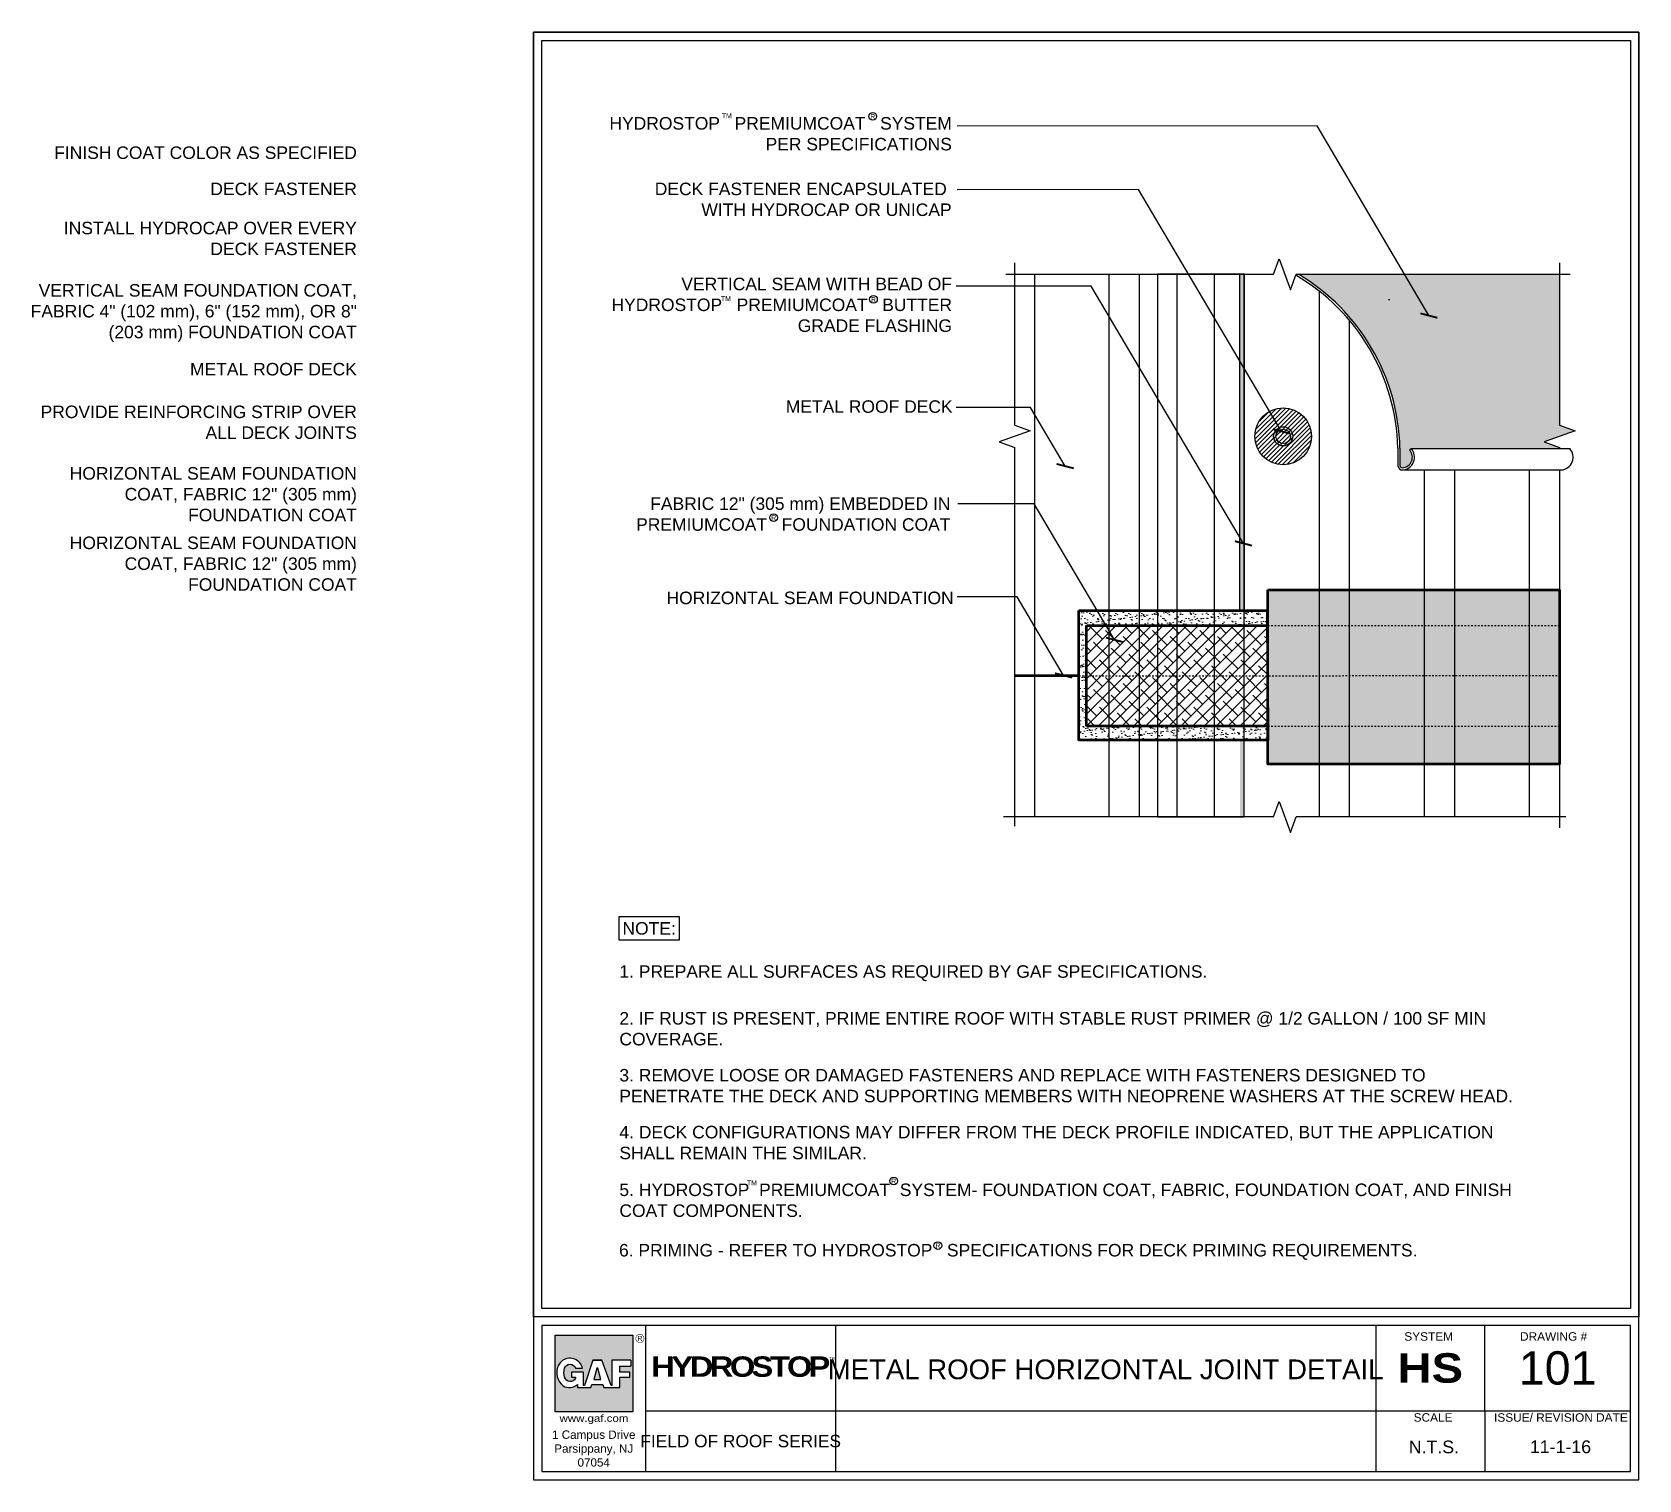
# Model space of a CAD drawing. Header units: inches. Extents: x -15.6 to 80.8, y 24.5 to 111.4.
import ezdxf
from ezdxf.enums import TextEntityAlignment as Align

# ---------------------------------------------------------------- set-up
doc = ezdxf.new("R2010")
doc.units = ezdxf.units.IN
doc.header["$MEASUREMENT"] = 0
doc.linetypes.add('DASHED2', pattern=[0.375, 0.25, -0.125])
doc.styles.add('ARCHQUIK', font='Archquik.shx', dxfattribs={"height": 0.1})
doc.styles.add('ARIAL', font='arial.ttf')
doc.styles.add('FONT', font='arial.ttf', dxfattribs={"height": 0.75})
doc.dimstyles.new('dIM-STYLE', dxfattribs={"dimtxt": 0.75, "dimasz": 0.75, "dimexe": 0.18, "dimexo": 0.0625, "dimgap": 0.09, "dimtad": 0, "dimtih": 1, "dimtoh": 1, "dimdec": 4, "dimzin": 0, "dimdsep": 46, "dimlunit": 4, "dimtxsty": 'FONT', "dimblk": 'ARCHTICK', "dimcen": 0, "dimclrd": 3, "dimclre": 3, "dimclrt": 256, "dimadec": 0, "dimazin": 0, "dimtfac": 1, "dimtdec": 4, "dimtofl": 0, "dimtmove": 0, "dimatfit": 3, "dimldrblk": 'ARCHTICK', "dimfxl": 1, "dimfrac": 2, "dimtolj": 1, "dimtzin": 0, "dimlwd": -1, "dimlwe": -1, "dimarcsym": 0})
pattern_1 = [(37.50000000000001, (1.955467703571458, 0), (-0.01574833952740204, 0.4817059422532897), [0, -0.38, 0, -0.425, 0, -0.40625]), (7.499999999999999, (1.955467703571458, 0), (0.4424441763169318, 0.7055365163074351), [0, -0.205, 0, -0.3425, 0, -0.13125]), (327.5, (1.647967703571457, 0), (0.7785354654378738, 0.001414763384241124), [0, -0.125, 0, -0.45, 0, -0.5875]), (317.5, (1.647967703571457, 0), (0.7515316511430733, 0.2194188912335623), [0, -0.0625, 0, -0.295, 0, -0.3375])]
pattern_2 = [(45, (0, 0), (-0.1325825214724776, 0.1325825214724777), [])]

# ---------------------------------------------------------------- blocks, each defined once
blk = doc.blocks.new('GAF_LOGO')
h = blk.add_hatch(color=242)
h.paths.add_polyline_path([(0.9999999843750018, 0.999999984375), (-0.01802111514781046, 0.999999984375), (-0.01802111514781046, -0.002743970513160665), (0.9999999843750018, -0.002743970513160499), (0.9999999843750018, 0.6710526210937502)])
edge = h.paths.add_edge_path(flags=16)
edge.add_line((0.3421052578125003, 0.5657894648437503), (0.2499999960937487, 0.5657894648437503))
edge.add_arc((0.1776315761718745, 0.542763149414063), 0.075943396054273, 17.65012421993013, 162.3498757800698)
edge.add_arc((0.2913533789062498, 0.5065789394531254), 0.1952830184252751, 162.3498757800698, 197.65012421993)
edge.add_arc((0.1804031326795207, 0.4712765883809845), 0.07885186654145789, 197.65012421993, 331.9610179646004)
edge.add_line((0.2499999960937487, 0.4342105195312511), (0.2499999960937487, 0.4473684140625002))
edge.add_line((0.2499999960937487, 0.4473684140625002), (0.1973684179687503, 0.4473684140625003))
edge.add_line((0.1973684179687503, 0.4473684140625003), (0.1973684179687503, 0.5131578867187501))
edge.add_line((0.1973684179687503, 0.5131578867187501), (0.3552631523437491, 0.5131578867187501))
edge.add_line((0.3552631523437491, 0.5131578867187501), (0.3552631523437491, 0.3421052578125003))
edge.add_line((0.3552631523437491, 0.3421052578125003), (0.3672600561810685, 0.3421052578125003))
edge.add_line((0.3672600561810685, 0.3421052578125003), (0.473684203125, 0.6710526210937502))
edge.add_line((0.473684203125, 0.6710526210937502), (0.5921052539062508, 0.6710526210937502))
edge.add_line((0.5921052539062508, 0.6710526210937502), (0.7168783917025898, 0.3421052578125004))
edge.add_line((0.7168783917025898, 0.3421052578125004), (0.7236841992187522, 0.3421052578125004))
edge.add_line((0.7236841992187522, 0.3421052578125004), (0.7236841992187522, 0.6710526210937502))
edge.add_line((0.7236841992187522, 0.6710526210937502), (0.9757096308521137, 0.6710526210937502))
edge.add_line((0.9757096308521137, 0.6710526210937502), (0.9757096308521139, 0.5921052539062504))
edge.add_line((0.9757096308521139, 0.5921052539062504), (0.828947355468749, 0.5921052539062504))
edge.add_line((0.828947355468749, 0.5921052539062504), (0.828947355468749, 0.5131578867187501))
edge.add_line((0.828947355468749, 0.5131578867187501), (0.9619798181352781, 0.5131578867187501))
edge.add_line((0.9619798181352781, 0.5131578867187501), (0.9619798181352782, 0.4473684140625002))
edge.add_line((0.9619798181352782, 0.4473684140625002), (0.8289473554687489, 0.4473684140625003))
edge.add_line((0.8289473554687489, 0.4473684140625003), (0.828947355468749, 0.3157894687500002))
edge.add_line((0.828947355468749, 0.3157894687500002), (0.6184210429687518, 0.3157894687500003))
edge.add_line((0.6184210429687518, 0.3157894687500003), (0.6052631484375013, 0.35526315234375))
edge.add_line((0.6052631484375013, 0.35526315234375), (0.4605263085937495, 0.3552631523437498))
edge.add_line((0.4605263085937495, 0.3552631523437498), (0.4473684140624989, 0.3157894687500002))
edge.add_line((0.4473684140624989, 0.3157894687500002), (0.2763157851562497, 0.3157894687500002))
edge.add_line((0.2763157851562497, 0.3157894687500002), (0.2763157851562497, 0.3552631523437499))
edge.add_arc((0.1671059236527185, 0.4777867589039027), 0.1641305212753787, 240.8042829104425, 311.71180968469173, ccw=False)
edge.add_arc((0.2222038028843561, 0.5072653279140215), 0.2193476823067968, 155.1482085443663, 231.9615675140741, ccw=False)
edge.add_arc((0.1895668580481229, 0.5197191371257442), 0.1845148081401703, 124.71226100437019, 154.3980145931274, ccw=False)
edge.add_arc((0.1751212575285651, 0.5254602239943656), 0.171785051789476, 13.577812998885406, 121.84091426695329, ccw=False)
h.paths.add_polyline_path([(0.5263157812499983, 0.5657894648437498), (0.5394736757812488, 0.5657894648437498), (0.5789473593750003, 0.421052625), (0.4868420976562504, 0.421052625)], flags=0)
at = {"color": 242}
for p, q in [((0.9757096308521138, 0.6710526210937502), (0.9757096308521138, 0.5921052539062504)), ((0.5263157812499983, 0.5657894648437498), (0.4868420976562504, 0.421052625)), ((0.4868420976562504, 0.421052625), (0.5789473593750003, 0.421052625)), ((0.5394736757812488, 0.5657894648437498), (0.5263157812499983, 0.5657894648437498)), ((0.5789473593750003, 0.421052625), (0.5394736757812488, 0.5657894648437498))]:
    blk.add_line(p, q, dxfattribs=at)
for points in [[(0.9999999843750018, 0.6710526210937502), (0.9999999843750019, -0.00274397051316061), (-0.01802111514781046, -0.00274397051316061), (-0.01802111514781046, 0.999999984375), (0.9999999843750018, 0.999999984375), (0.9999999843750018, 0.6710526210937502)], [(0.9757096308521138, 0.6710526210937502), (0.7236841992187522, 0.6710526210937502), (0.7236841992187522, 0.3421052578125003), (0.7168783917025898, 0.3421052578125003), (0.5921052539062508, 0.6710526210937502), (0.4736842031249999, 0.6710526210937502), (0.5921052539062508, 0.6710526210937502)]]:
    blk.add_lwpolyline(points, dxfattribs=at)
at = {"const_width": 0.006578947265625}
blk.add_lwpolyline([(1.146718681227561, 0.9569249246062017, 0.9999999999999999), (1.038984530952376, 0.9569249246062017, 0.9999999999999999)], format="xyb", close=True, dxfattribs=at)
at = {"color": 242}
for points in [[(0.4736842031249999, 0.6710526210937502), (0.3672600561810686, 0.3421052578125003), (0.3552631523437491, 0.3421052578125003), (0.3552631523437491, 0.5131578867187501), (0.1973684179687503, 0.5131578867187501), (0.1973684179687503, 0.4473684140625003), (0.2499999960937487, 0.4473684140625003), (0.2499999960937487, 0.4342105195312511, -0.6638381309650001), (0.1052631562500004, 0.4473684140625003, -0.1552561087471992), (0.1052631562500004, 0.5657894648437503, -0.7312178527831996), (0.2499999960937487, 0.5657894648437503), (0.3421052578125003, 0.5657894648437503, 0.5109723306082545), (0.08449389586529144, 0.6713944055155814, 0.1302578243974809), (0.02316816522774692, 0.599451122242597, 0.172358814401925)], [(0.08704397350846876, 0.3345076182265967, 0.3196577466454945), (0.2763157851562497, 0.3552631523437499), (0.2763157851562497, 0.3157894687500002), (0.4473684140624989, 0.3157894687500002), (0.4605263085937494, 0.3552631523437499), (0.6052631484375013, 0.3552631523437499), (0.6184210429687518, 0.3157894687500002), (0.828947355468749, 0.3157894687500002), (0.828947355468749, 0.4473684140625003), (0.9619798181352781, 0.4473684140625003), (0.9619798181352781, 0.5131578867187501), (0.828947355468749, 0.5131578867187501), (0.828947355468749, 0.5921052539062504), (0.9757096308521139, 0.5921052539062504)]]:
    blk.add_lwpolyline(points, format="xyb", dxfattribs=at)
blk.add_arc((0.222203802884356, 0.5072653279140215), 0.2193476823067967, 155.1482085443668, 231.9615675140741, dxfattribs=at)
at = {"style": 'ARIAL'}
blk.add_text('R', height=0.06578947265625, dxfattribs=at).set_placement((1.092851606089969, 0.956924924606203), align=Align.MIDDLE)
at = {"style": 'ARIAL', "width": 1.133105524367421}
blk.add_text('www.gaf.com', height=0.09481817704846432, dxfattribs=at).set_placement((0.03995709321242522, -0.1363967728893486), (0.9407297751728345, -0.1363967728893486), align=Align.FIT)
blk = doc.blocks.new('HydroStop')
at = {"color": 174, "linetype": 'Continuous', "style": 'ARIAL'}
blk.add_text('TM', height=0.07930227829834807, dxfattribs=at).set_placement((6.460029172047104, 0.5633620407934359))
at = {"lineweight": -2, "insert": (0.9349556855740957, 0.6638381548218604), "char_height": 0.633319658458992, "width": 5.94393791725881, "attachment_point": 1, "style": 'ARCHQUIK'}
blk.add_mtext('{\\fArial Black|b0|i0|c0|p34;\\T0.85;\\C154;HYDRO\\C132;STOP}', dxfattribs=at)

msp = doc.modelspace()

# ---------------------------------------------------------------- hatches: boundary and pattern name
h = msp.add_hatch(color=256)
h.dxf.hatch_style = 1
h.paths.add_polyline_path([(57.13445377481478, 96.85419867132721), (56.86860634979414, 96.85419867132721), (56.86867497894089, 76.68473937267171), (57.13445377481478, 76.68474027701782)])
h = msp.add_hatch()
h.set_pattern_fill('AR-SAND', color=256, scale=10)
h.set_pattern_definition([(37.50000000000001, (12.76054902694295, -2.321133212743348), (-0.6299335810960816, 19.26823769013158), [0, -15.2, 0, -17, 0, -16.25]), (7.499999999999999, (12.76054902694295, -2.321133212743348), (17.69776705267727, 28.2214606522974), [0, -8.2, 0, -13.7, 0, -5.25]), (327.5, (0.4605490269429531, -2.321133212743348), (31.14141861751495, 0.05659053536964942), [0, -5, 0, -18, 0, -23.5]), (317.5, (0.4605490269429531, -2.321133212743348), (30.06126604572294, 8.776755649342494), [0, -2.5, 0, -11.8, 0, -13.5])])
h.paths.add_polyline_path([(72.42511934377467, 96.85419867132721), (60.3849187125562, 96.85419867132721, -0.258163450221485), (66.47256935677379, 86.42954697551689), (66.47256935677379, 85.37179752164846, 0.3718972864636774), (66.62785617628714, 85.2459917579665, 0.6212211805170048), (67.05363215721687, 86.30606398774226), (67.15068058024549, 86.39288432933476), (72.42511934377467, 86.39288432933476)])
at = {"lineweight": 15}
h = msp.add_hatch(dxfattribs=at)
h.set_pattern_fill('AR-SAND', color=256, scale=0.25)
h.set_pattern_definition([(37.50000000000001, (12.76054902694295, -2.321133212743348), (-0.01574833952740204, 0.4817059422532897), [0, -0.38, 0, -0.425, 0, -0.40625]), (7.499999999999999, (12.76054902694295, -2.321133212743348), (0.4424441763169318, 0.7055365163074351), [0, -0.205, 0, -0.3425, 0, -0.13125]), (327.5, (12.45304902694295, -2.321133212743348), (0.7785354654378738, 0.001414763384241235), [0, -0.125, 0, -0.45, 0, -0.5875]), (317.5, (12.45304902694295, -2.321133212743348), (0.7515316511430734, 0.2194188912335623), [0, -0.0625, 0, -0.295, 0, -0.3375])])
h.paths.add_polyline_path([(72.42511934377467, 96.85419867132721), (60.3849187125562, 96.85419867132721, -0.2581634502214824), (66.47256935677379, 86.42954697551701), (66.47256935677379, 85.37179752164846, 0.3718972864650026), (66.62785617628788, 85.24599175796655, 0.6212211805166015), (67.05363215721687, 86.30606398774226), (67.15068058024549, 86.39288432933476), (72.42511934377467, 86.39288432933476)])
h.paths.add_polyline_path([(72.67511934377467, 96.85419867132721), (72.42511934377467, 96.85419867132721), (72.42511934377467, 86.39288432933476), (72.67511934377467, 86.39288432933476)])
h.paths.add_polyline_path([(76.04227841102986, 96.85419867132721), (72.67511934377467, 96.85419867132721), (72.67511934377467, 86.39288432933476), (76.04227841102986, 86.39288432933476), (76.04227841102986, 86.46309554101573), (75.11680248397843, 86.80282721043967), (76.97946922323382, 87.470575664135), (76.04227841102986, 87.81030733355894)])
h = msp.add_hatch(dxfattribs=at)
h.set_pattern_fill('ANSI31', color=256, scale=1.5)
h.set_pattern_definition([(45, (12.76054902694295, -2.321133212743348), (-0.1325825214724776, 0.1325825214724777), [])])
edge = h.paths.add_edge_path()
edge.add_arc((59.46571592017215, 87.13084399471103), 1.702257861260989, 0, 360)
edge = h.paths.add_edge_path(flags=17)
edge.add_arc((59.46571592017215, 87.13084399471106), 0.574029372474925, 0, 360)
h = msp.add_hatch(dxfattribs=at)
h.set_pattern_fill('ANSI31', color=256, scale=1.5)
h.set_pattern_definition(pattern_2)
h.paths.add_polyline_path([(58.89168654769723, 87.13084399471104, 1), (60.03974529264708, 87.13084399471104, 1)])
h.paths.add_polyline_path([(59.89916667081649, 87.13084399471104, -1), (59.03226516952781, 87.13084399471104, -1)], flags=0)
h.paths.add_polyline_path([(59.03226516952781, 87.13084399471104, 1), (59.89916667081649, 87.13084399471104, 1)], flags=16)
h = msp.add_hatch(dxfattribs=at)
h.set_pattern_fill('ANSI31', color=256, scale=1.5)
h.set_pattern_definition(pattern_2)
h.paths.add_polyline_path([(59.03226516952781, 87.13084399471104, 1), (59.89916667081649, 87.13084399471104, 1)])
h = msp.add_hatch(dxfattribs=at)
h.set_pattern_fill('AR-SAND', color=256, scale=0.25)
h.set_pattern_definition(pattern_1)
h.paths.add_polyline_path([(58.54195501779225, 77.92771591623641), (76.04227841102986, 77.9277549658536), (76.04227841102986, 67.45778544432362), (58.54195501779225, 67.45774639470643)])
h = msp.add_hatch(dxfattribs=at)
h.set_pattern_fill('AR-SAND', color=256, scale=0.25)
h.set_pattern_definition(pattern_1)
h.paths.add_polyline_path([(49.01603836409792, 76.68471265307835), (47.2124540062412, 76.68470651615353), (47.21246590467023, 72.7618596588554), (47.66481103709754, 72.7618596588554), (47.66481103709754, 75.77305436063631), (49.01603836409793, 75.77305436063631)])
h.paths.add_polyline_path([(50.83184556274311, 76.68471883159296), (49.01603836409792, 76.68471265307835), (49.01603836409793, 75.77305436063631), (50.83184556274312, 75.77305436063631)])
h.paths.add_polyline_path([(51.93304476708276, 76.6847225785631), (50.83184556274311, 76.68471883159296), (50.83184556274312, 75.77305436063631), (51.93304476708276, 75.77305436063631)])
h.paths.add_polyline_path([(53.08110351203263, 76.68472648497878), (51.93304476708276, 76.6847225785631), (51.93304476708276, 75.77305436063631), (53.08110351203263, 75.77305436063631)])
h.paths.add_polyline_path([(55.31864657616961, 76.68473409850321), (53.08110351203263, 76.68472648497878), (53.08110351203263, 75.77305436063631), (55.31864657616961, 75.77305436063631)])
h.paths.add_polyline_path([(57.13445377481478, 76.68474027701782), (55.31864657616961, 76.68473409850321), (55.31864657616961, 75.77305436063631), (57.13445377481478, 75.77305436063631)])
h.paths.add_polyline_path([(58.49622201814972, 76.68474491060721), (57.13445377481478, 76.68474027701782), (57.13445377481478, 75.77305436063631), (58.50158201660159, 75.77305436063631)])
h.paths.add_polyline_path([(58.53698876495569, 69.7506649570745), (57.13445377481478, 69.7506649570745), (57.13445377481478, 68.90594236558039), (58.54195501779225, 68.90594721685311)])
h.paths.add_polyline_path([(57.13445377481478, 69.7506649570745), (55.31864657616961, 69.7506649570745), (55.31864657616961, 68.90593610698845), (57.13445377481478, 68.90594236558039)])
h.paths.add_polyline_path([(55.31864657616961, 69.7506649570745), (53.08110351203263, 69.7506649570745), (53.08110351203263, 68.90592839478806), (55.31864657616961, 68.90593610698845)])
h.paths.add_polyline_path([(53.08110351203263, 69.7506649570745), (51.93304476708276, 69.7506649570745), (51.93304476708276, 68.90592443774284), (53.08110351203263, 68.90592839478806)])
h.paths.add_polyline_path([(51.93304476708276, 69.7506649570745), (50.83184556274312, 69.7506649570745), (50.83184556274312, 68.90592064220967), (51.93304476708276, 68.90592443774284)])
h.paths.add_polyline_path([(50.83184556274312, 69.7506649570745), (49.01603836409793, 69.7506649570745), (49.01603836409793, 68.90591438361774), (50.83184556274312, 68.90592064220968)])
h.paths.add_polyline_path([(49.01603836409793, 69.7506649570745), (47.66481103709754, 69.7506649570745), (47.66481103709754, 72.7618596588554), (47.21246590467023, 72.7618596588554), (47.21247760019821, 68.90590816723592), (49.01603836409793, 68.90591438361774)])
h = msp.add_hatch()
h.set_pattern_fill('ANSI38', color=256, scale=4)
h.set_pattern_definition([(45, (1.955467703571458, 0), (-0.3535533905932737, 0.3535533905932738), []), (135, (1.955467703571458, 0), (-1.060660171779821, 0.3535533905932738), [1.25, -0.75])])
h.paths.add_polyline_path([(49.01603836409793, 75.77305436063631), (47.66481103709754, 75.77305436063631), (47.66481103709754, 72.78010968283778), (49.01603836409793, 72.78010968283778)])
h.paths.add_polyline_path([(50.83184556274312, 75.77305436063631), (49.01603836409793, 75.77305436063631), (49.01603836409793, 72.78010968283778), (50.83184556274312, 72.78010968283778)])
h.paths.add_polyline_path([(51.93304476708276, 75.77305436063631), (50.83184556274312, 75.77305436063631), (50.83184556274312, 72.78010968283778), (51.93304476708276, 72.78010968283778)])
h.paths.add_polyline_path([(53.08110351203263, 75.77305436063631), (51.93304476708276, 75.77305436063631), (51.93304476708276, 72.78010968283778), (53.08110351203263, 72.78010968283778)])
h.paths.add_polyline_path([(55.31864657616961, 75.77305436063631), (53.08110351203263, 75.77305436063631), (53.08110351203263, 72.78010968283778), (55.31864657616961, 72.78010968283778)])
h.paths.add_polyline_path([(57.13445377481478, 75.77305436063631), (55.31864657616961, 75.77305436063631), (55.31864657616961, 72.78010968283778), (57.13445377481478, 72.78010968283778)])
h.paths.add_polyline_path([(58.54195501779225, 75.77305436063631), (57.13445377481478, 75.77305436063631), (57.13445377481478, 72.78010968283778), (58.54195501779225, 72.78010968283778)])
h.paths.add_polyline_path([(58.54195501779225, 72.78010968283778), (57.13445377481478, 72.78010968283778), (57.13445377481478, 69.7506649570745), (58.54195501779225, 69.7506649570745)])
h.paths.add_polyline_path([(57.13445377481478, 72.78010968283778), (55.31864657616961, 72.78010968283778), (55.31864657616961, 69.7506649570745), (57.13445377481478, 69.7506649570745)])
h.paths.add_polyline_path([(55.31864657616961, 72.78010968283778), (53.08110351203263, 72.78010968283778), (53.08110351203263, 69.7506649570745), (55.31864657616961, 69.7506649570745)])
h.paths.add_polyline_path([(51.93304476708276, 72.78010968283778), (50.83184556274312, 72.78010968283778), (50.83184556274312, 69.7506649570745), (51.93304476708276, 69.7506649570745)])
h.paths.add_polyline_path([(53.08110351203263, 72.78010968283778), (51.93304476708276, 72.78010968283778), (51.93304476708276, 69.7506649570745), (53.08110351203263, 69.7506649570745)])
h.paths.add_polyline_path([(50.83184556274312, 72.78010968283778), (49.01603836409793, 72.78010968283778), (49.01603836409793, 69.7506649570745), (50.83184556274312, 69.7506649570745)])
h.paths.add_polyline_path([(49.01603836409793, 72.78010968283778), (47.66481103709754, 72.78010968283778), (47.66481103709754, 69.7506649570745), (49.01603836409793, 69.7506649570745)])
h = msp.add_hatch(color=256)
h.dxf.hatch_style = 1
h.paths.add_polyline_path([(56.86871835710351, 64.29853283239187), (57.13455010483118, 64.29853283239186), (57.13455010483118, 68.90594144960887), (56.86870267981055, 68.90594144960887)])

# ---------------------------------------------------------------- linework, layer by layer
for p, q in [((43.35774883541644, 87.81030733355891), (43.35774883541644, 97.54624256639988)), ((58.89168654769722, 96.85419867132721), (59.23141821712116, 97.77967459837863)), ((59.23141821712116, 97.77967459837863), (59.91088155596904, 95.91700785912325)), ((76.04227841102986, 97.54537689532765), (76.04227841102986, 87.81030733355894)), ((42.81886411839916, 96.85419867132721), (58.89168654769722, 96.85419867132723)), ((44.54095223582395, 96.85419867132721), (44.54095223582398, 64.29853283239186)), ((49.01603836409791, 96.85419867132721), (49.01603836409794, 64.29853283239186)), ((50.8318455627431, 96.85419867132721), (50.83184556274313, 64.29853283239186)), ((53.08110351203261, 96.85427677056157), (53.08110351203264, 64.29861093162621)), ((55.31864657616959, 96.85427677056157), (55.31864657616961, 64.29861093162621)), ((59.91088155596904, 95.91700785912325), (60.25061322539297, 96.85419867132721)), ((60.25061322539298, 96.85419867132721), (76.68774355271785, 96.85419867132721)), ((61.61665473724952, 95.85258097169118), (61.61665473724955, 64.29853283239184)), ((63.41798843502329, 94.11960215459943), (63.41798843502332, 64.29853283239187)), ((43.35774883541644, 87.81030733355892), (44.29493964762041, 87.47057566413498)), ((76.04227841102986, 87.81030733355894), (76.97946922323382, 87.470575664135)), ((44.29493964762041, 87.47057566413498), (42.43227290836502, 86.80282721043966)), ((42.43227290836502, 86.80282721043966), (43.35774883541644, 86.46309554101572)), ((76.97946922323382, 87.470575664135), (75.11680248397843, 86.80282721043967)), ((75.11680248397843, 86.80282721043967), (76.04227841102986, 86.46309554101573)), ((43.35774883541644, 63.73621834506949), (43.35774883541644, 86.46309554101572)), ((66.34235350471877, 86.42802898479242), (66.34235350471877, 85.36197443591041)), ((66.47256935677379, 86.42802898479242), (66.47256935677379, 85.36197443591041)), ((67.05363215721687, 86.30606398774226), (67.15068058024502, 86.39288432933434)), ((67.1506805802447, 86.39288432933476), (76.66316732411497, 86.39288432933476)), ((76.04227841102986, 86.46309554101575), (76.04227841102986, 86.39288432933476)), ((66.62308629601935, 85.11570150058027), (76.1355730398893, 85.11570150058027)), ((67.92220688058572, 85.11570150058027), (67.92220688058575, 64.29853283239186)), ((69.737139480696, 85.11570150058027), (69.73713948069602, 64.29853283239186)), ((74.23263014939108, 85.11570150058027), (74.2326301493911, 64.29853283239186)), ((76.04227841102986, 85.11570150058027), (76.04227841102986, 63.63749413181245)), ((58.89168654769722, 64.29853283239186), (59.23141821712116, 65.22400875944328)), ((59.23141821712116, 65.22400875944328), (59.91088155596904, 63.36134202018789)), ((58.89168654769723, 64.29853283239187), (42.68135050053365, 64.29853283239186)), ((59.91088155596904, 63.36134202018789), (60.25061322539297, 64.29853283239186)), ((76.41715473591142, 64.29853283239186), (60.25061322539298, 64.29853283239186)), ((21.20705469467076, 33.78611375226865), (21.20705469467076, 25.02717102045245)), ((32.6318562415896, 25.02717102045245), (32.6318562415896, 33.78611375226865)), ((71.56792847675739, 28.65521179804592), (71.56792847675739, 33.78611375226865))]:
    msp.add_line(p, q)
at = {"lineweight": 50}
for p, q in [((47.66481103709754, 75.77305436063631), (58.54195501779225, 75.77305436063631)), ((47.66481103709754, 69.7506649570745), (47.66481103709754, 75.77305436063631)), ((76.04227841102986, 75.77305436063631), (76.04227841102986, 69.7506649570745)), ((47.2124659046744, 72.76185828684251), (43.35774883541644, 72.7618596588554)), ((58.54195501779225, 69.7506649570745), (47.66481103709754, 69.7506649570745))]:
    msp.add_line(p, q, dxfattribs=at)
at = {"linetype": 'DASHED2', "ltscale": 0.25}
for p, q in [((58.54195501779225, 75.77305436063631), (76.04227841102986, 75.77305436063631)), ((47.2124659046744, 72.76185828684251), (76.04227841102986, 72.78010968283776)), ((58.54195501779225, 69.7506649570745), (76.04227841102986, 69.7506649570745))]:
    msp.add_line(p, q, dxfattribs=at)
at = {"linetype": 'Continuous'}
for p, q in [((65.01569888488676, 33.78611375226865), (65.01569888488676, 25.02717102045245)), ((21.20705469467076, 28.65521179804592), (80.29722166968178, 28.65521179804592)), ((71.56792847675739, 28.65521179804592), (71.56792847675739, 25.02717102045245))]:
    msp.add_line(p, q, dxfattribs=at)
for points in [[(14.49001371606128, 111.3851559938448), (14.49001371606128, 24.51839938696503), (80.80599330317555, 24.51839938696503), (80.80599330317555, 111.3851559938448)], [(14.49001371606128, 111.3851559938448), (80.80599330317555, 111.3851559938448), (80.80599330317555, 34.29488538575606), (14.49001371606128, 34.29488538575606)], [(14.99878534955506, 110.8763843603538), (80.29722166968178, 110.8763843603538), (80.29722166968178, 34.80365701925211), (14.99878534955506, 34.80365701925211)], [(80.80599330317555, 34.29488538575606), (14.49001371606128, 34.29488538575606), (14.49001371606128, 24.51839938696503), (80.80599330317555, 24.51839938696503)], [(80.29722166968178, 33.78611375226865), (14.99878534954415, 33.78611375226865), (14.99878534954415, 25.02717102045245), (80.29722166968178, 25.02717102045245)]]:
    msp.add_lwpolyline(points, close=True, dxfattribs=at)
for points in [[(51.93304476708276, 64.29853283239186), (57.13445377481478, 64.29853283239186), (57.13445377481478, 96.85419867132721), (51.93304476708276, 96.85419867132721)], [(57.13452240395846, 76.68474027725134), (56.86867497894089, 76.68473937267171), (56.86860634979414, 96.85419867132721), (57.13445377481478, 96.85419867132721)], [(19.6212313395464, 58.31335910886685), (23.23017247385826, 58.31335910886685), (23.23017247385826, 56.89237268426189), (19.6212313395464, 56.89237268426189)]]:
    msp.add_lwpolyline(points, close=True)
at = {"lineweight": 50}
for points in [[(58.54195501779225, 77.92771591623641), (76.04227841102986, 77.9277549658536), (76.04227841102986, 67.45778544432362), (58.54195501779225, 67.45774639470643)], [(47.2124540062412, 76.68470651615353), (58.49622201814972, 76.68474491060721), (58.54195501779225, 68.90594721685311), (47.21247760019821, 68.90590816723592)]]:
    msp.add_lwpolyline(points, close=True, dxfattribs=at)
at = {"linetype": 'Continuous'}
for centre in [(34.84340998935613, 106.3312198026118), (34.8842498279045, 95.3532745652303), (28.89401287520248, 82.25271758033952), (36.09632185134998, 42.44962254431928), (38.74800003648841, 38.57681792400953)]:
    msp.add_circle(centre, 0.2317057053845815, dxfattribs=at)
for radius in [1.702257861260975, 0.574029372474925, 0.4334507506443401]:
    msp.add_circle((59.46571592017215, 87.13084399471104), radius)
for centre, radius, start, end in [((54.00654883712849, 86.13962350728617), 12.33917560116549, 1.339305162196173, 59.71552336789966), ((54.00654883712849, 86.13962350728617), 12.46939145322051, 1.339305162196173, 59.23472758945755), ((66.5787707846648, 85.88124898006068), 0.6371507779902179, 274.219038812627, 41.81608478113694), ((66.5787707846648, 85.88124898006068), 0.7673666300452393, 274.219038812627, 41.81608478113694), ((76.09125752853475, 85.8812489800611), 0.7673666300452393, 274.2190388126269, 41.81608478113694), ((66.62308629601935, 85.39884519763447), 0.2831436970541998, 187.4822624921345, 272.4572189640854), ((66.62308629601935, 85.39884519763447), 0.1529278449991784, 187.4822624921345, 272.4572189640854), ((76.1355730398893, 85.3988451976349), 0.2831436970541998, 270, 272.4572189640854)]:
    msp.add_arc(centre, radius, start, end)

# ---------------------------------------------------------------- block references
at = {"linetype": 'Continuous', "xscale": 4.578944701403998, "yscale": 4.578944701396722, "zscale": 4.578944701398359}
msp.add_blockref('GAF_LOGO', (15.87060638633879, 28.62272093202319), dxfattribs=at)
at = {"xscale": 1.934332076455829, "yscale": 1.934332076455829, "zscale": 1.934332076455829}
msp.add_blockref('HydroStop', (19.74687504737987, 30.64248056082877), dxfattribs=at)

# ---------------------------------------------------------------- texts
at = {"linetype": 'Continuous', "ltscale": 0.6, "style": 'FONT'}
for s, p in [('TM', (25.78306765054435, 106.2089977600012)), ('R', (34.6938536163666, 106.1715545547357)), ('TM', (25.7310753301004, 95.2449227815602)), ('R', (34.73469345491497, 95.1936093173542)), ('R', (28.74445650221295, 82.09305233246343)), ('TM', (27.29198354402024, 42.19291456498573)), ('R', (35.94676547836045, 42.28995729644319)), ('R', (38.59844366349887, 38.41715267613344))]:
    msp.add_text(s, height=0.3, dxfattribs=at).set_placement(p)
at = {"linetype": 'Continuous'}
for s, height, style, p in [('6. PRIMING - REFER TO HYDROSTOP   SPECIFICATIONS FOR DECK PRIMING REQUIREMENTS.', 0.75, 'FONT', (19.62001030927161, 37.9233506003404)), ('N.T.S.', 0.7631574502330598, 'ARIAL', (66.99815271592591, 26.11325017496029)), ('11-1-16', 0.7631574502330598, 'ARIAL', (74.26414294412801, 26.12102215814912))]:
    msp.add_text(s, height=height, dxfattribs=dict(at, style=style)).set_placement(p)
at = {"style": 'ARIAL'}
for s, p in [('SYSTEM', (68.19558099794061, 33.12265175710945)), ('DRAWING #', (75.69039278614467, 33.12265175710945)), ('SCALE', (68.45888497711051, 28.26339685077483)), ('ISSUE/ REVISION DATE', (76.12673907382349, 28.2711688339673))]:
    msp.add_text(s, height=0.5087716334887066, dxfattribs=at).set_placement(p, align=Align.MIDDLE)
for s, insert, char_height, width, attachment_point, style in [('HYDROSTOP   PREMIUMCOAT   SYSTEM PER SPECIFICATIONS', (39.59060743011082, 106.288475818748), 0.75, 20.52386183757125, 3, 'FONT'), ('FINISH COAT COLOR AS SPECIFIED', (3.892920207902932, 104.5263646310428), 0.75, 20.38547904891749, 3, 'FONT'), ('DECK FASTENER', (3.892920207902932, 102.3530311325929), 0.75, 20.38547904891749, 3, 'FONT'), ('DECK FASTENER ENCAPSULATED  WITH HYDROCAP OR UNICAP', (39.57767946949866, 102.3530311325929), 0.75, 20.38547904891749, 3, 'FONT'), ('INSTALL HYDROCAP OVER EVERY DECK FASTENER', (3.892920207902932, 100.0058310330845), 0.75, 20.38547904891749, 3, 'FONT'), ('VERTICAL SEAM WITH BEAD OF HYDROSTOP   PREMIUMCOAT   BUTTER GRADE FLASHING', (39.59867240122503, 96.64952335908839), 0.75, 20.38547904891749, 3, 'FONT'), ('VERTICAL SEAM FOUNDATION COAT, FABRIC 4" (102 mm), 6" (152 mm), OR 8" (203 mm) FOUNDATION COAT', (3.892920207902932, 96.26769746829574), 0.75, 20.38547904891749, 3, 'FONT'), ('METAL ROOF DECK', (3.892920207902932, 91.53708198461526), 0.75, 20.38547904891749, 3, 'FONT'), ('PROVIDE REINFORCING STRIP OVER ALL DECK JOINTS', (3.892920207902932, 88.97707948523679), 0.75, 20.38547904891749, 3, 'FONT'), ('METAL ROOF DECK', (39.63496473327643, 89.29331902423043), 0.75, 20.38547904891749, 3, 'FONT'), ('HORIZONTAL SEAM FOUNDATION COAT, FABRIC 12" (305 mm) FOUNDATION COAT', (3.892920207902932, 85.28607019098342), 0.75, 20.38547904891749, 3, 'FONT'), ('FABRIC 12" (305 mm) EMBEDDED IN PREMIUMCOAT   FOUNDATION COAT', (39.50334997400029, 83.46757572687036), 0.75, 20.38547904891749, 3, 'FONT'), ('HORIZONTAL SEAM FOUNDATION COAT, FABRIC 12" (305 mm) FOUNDATION COAT', (3.892920207902932, 81.11748401290293), 0.75, 20.38547904891749, 3, 'FONT'), ('HORIZONTAL SEAM FOUNDATION ', (39.69715124545138, 77.81414545551635), 0.75, 20.38547904891749, 3, 'FONT'), ('1 Campus Drive\\PParsippany, NJ 07054', (18.10292002210745, 26.39340186921985), 0.5, 6.20826934512661, 5, 'ARIAL'), ('FIELD OF ROOF SERIES', (26.91945546813018, 26.84119140924918), 0.7419714262123118, 11.42480154691884, 5, 'ARIAL')]:
    msp.add_mtext(s, dxfattribs=dict(insert=insert, char_height=char_height, width=width, attachment_point=attachment_point, style=style))
at = {"linetype": 'Continuous'}
for s, insert, char_height, width, attachment_point, style in [('NOTE:', (21.42570190670187, 57.60286589656437), 0.75, 3.608941134311863, 5, 'FONT'), ('1. PREPARE ALL SURFACES AS REQUIRED BY GAF SPECIFICATIONS.', (19.64190993783643, 55.39527016895136), 0.75, 54.625, 1, 'FONT'), ('2. IF RUST IS PRESENT, PRIME ENTIRE ROOF WITH STABLE RUST PRIMER @ 1/2 GALLON / 100 SF MIN COVERAGE.', (19.64190993783643, 52.58939720524745), 0.75, 54.625, 1, 'FONT'), ('3. REMOVE LOOSE OR DAMAGED FASTENERS AND REPLACE WITH FASTENERS DESIGNED TO PENETRATE THE DECK AND SUPPORTING MEMBERS WITH NEOPRENE WASHERS AT THE SCREW HEAD.', (19.64190993783643, 49.17412600995453), 0.75, 54.625, 1, 'FONT'), ('4. DECK CONFIGURATIONS MAY DIFFER FROM THE DECK PROFILE INDICATED, BUT THE APPLICATION SHALL REMAIN THE SIMILAR.', (19.64190993783643, 45.7588541578499), 0.75, 54.625, 1, 'FONT'), ('5. HYDROSTOP  PREMIUMCOAT  SYSTEM- FOUNDATION COAT, FABRIC, FOUNDATION COAT, AND FINISH COAT COMPONENTS. ', (19.64190993783643, 42.2973731052663), 0.75, 54.625, 1, 'FONT'), ('{\\fArial Black|b0|i0|c0|p34;HS}', (68.29181368082207, 31.22066277515729), 1.770582097118444, 6.552229591870622, 5, 'ARIAL'), ('101', (75.93257507321958, 31.22066277515728), 2, 8.729293192924388, 5, 'ARIAL'), ('METAL ROOF HORIZONTAL JOINT DETAIL', (48.81334070818922, 31.14208659105088), 1.183652803665149, 31.89363879164056, 5, 'ARIAL')]:
    msp.add_mtext(s, dxfattribs=dict(at, insert=insert, char_height=char_height, width=width, attachment_point=attachment_point, style=style))

# ---------------------------------------------------------------- leaders
for points in [[(68.20690615007237, 94.37762445302491), (61.50141891327495, 105.7538214302729), (39.90847508479504, 105.7349475834551)], [(59.36376804382752, 87.4276802689316), (50.78342568866219, 101.9336593593427), (39.90847508479504, 101.9251646972592)], [(57.0810950643221, 80.70804543219411), (47.95256208076518, 96.14896763526), (39.84738897248445, 96.15188995152113)], [(46.38552869394155, 85.34329181905225), (44.30898964278242, 88.85575959435985), (39.84816311087104, 88.85575959435985)], [(49.34784656937424, 74.92124640028649), (44.52785326763819, 83.07426964350263), (39.94610016404545, 83.07426964350263)], [(46.29257964159191, 72.78750715227388), (43.51026697503644, 77.49379166767996), (39.90995107609115, 77.49419522494352)]]:
    msp.add_leader(points, dimstyle='dIM-STYLE', override={"dimgap": 0.09, "dimtad": 0, "dimclrd": 256})

doc.saveas('drawing.dxf')
